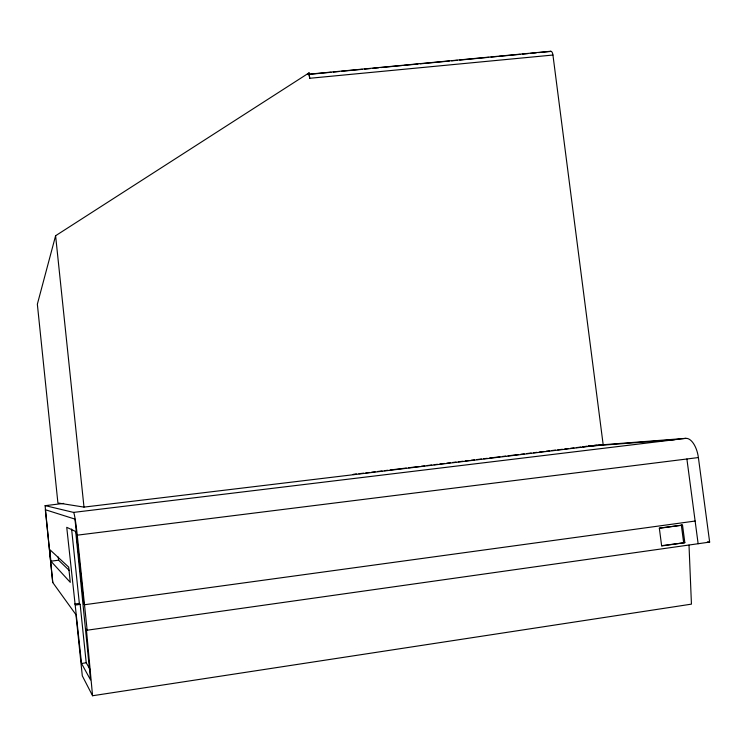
<?xml version="1.0" encoding="UTF-8"?>
<svg xmlns="http://www.w3.org/2000/svg" width="747" height="747" viewBox="0 0 747 747"><rect width="100%" height="100%" fill="white"/><g stroke="black" fill="none" stroke-linecap="round" stroke-linejoin="round"><path stroke-width="1.12" d="M552.939 55.035L309.706 78.286L309.071 72.851L55.605 235.735L37.35 304.206L57.911 502.974L83.991 507.11L603.165 444.67L552.939 55.035A5.416 2.222 -90 0 0 550.147 51.506L538.55 52.607M63.663 503.413L45.091 505.682L52.673 582.399L75.961 614.688L82.301 675.848L92.563 695.746L691.442 604.136L689.005 545.123M307.801 74.495L309.071 72.851M81.535 663.467L90.546 679.891L75.699 531.519L66.735 527.317L81.535 663.467L86.222 662.785L90.116 669.508M661.599 545.693L684.831 542.677L682.515 525.113L659.293 528.082M684.831 542.677L661.655 545.945L659.349 528.297L682.515 525.113M92.563 695.746L86.372 629.133L87.147 630.207L709.65 542.098L698.389 457.556A19.908 9.823 80.9 0 0 685.774 438.349L594.435 445.427M75.475 605.033L80.153 604.388L86.222 662.785M695.121 521.042L84.495 604.743L83.795 603.931L74.961 519.1L45.324 509.725L52.813 582.595M74.691 604.034L79.341 603.399L80.153 604.388M50.899 561.193L70.274 582.343L68.696 567.122L49.704 549.54L50.899 561.193L58.593 560.203L69.434 570.615M45.137 505.616L73.542 512.405A22.242 1.317 83.9 0 1 77.249 535.169L698.389 457.556M353.144 474.429L356.608 474.018M358.924 473.738L363.546 473.178M365.862 472.907L369.335 472.487M371.642 472.207L375.115 471.787M377.422 471.516L382.053 470.955M384.36 470.675L387.833 470.265M390.139 469.984L406.331 468.042M408.646 467.762L419.048 466.511M421.364 466.231L424.828 465.811M427.144 465.54L431.766 464.979M434.082 464.699L437.546 464.289M439.862 464.008L444.484 463.448M446.799 463.177L450.264 462.757M452.579 462.477L456.053 462.066M458.359 461.786L462.981 461.226M465.297 460.946L468.771 460.535M471.077 460.255L474.55 459.835M476.857 459.564L481.488 459.003M483.795 458.723L487.268 458.313M489.574 458.032L499.986 456.781M502.301 456.501L505.766 456.081M508.081 455.81L518.483 454.559M520.799 454.279L524.263 453.859M526.579 453.588L531.201 453.027M533.517 452.747L536.981 452.337M539.297 452.056L543.919 451.496M546.234 451.216L549.699 450.805M552.014 450.525L555.488 450.105M557.794 449.834L562.426 449.274M564.732 448.994L568.206 448.583M570.512 448.303L573.985 447.883M576.292 447.602L580.923 447.051M583.23 446.771L586.703 446.361M589.019 446.08L596.47 445.184M73.542 512.405L685.774 438.349M309.314 74.149L550.716 51.254M310.126 74.28L330.996 72.3M333.311 72.076L339.11 71.525M341.435 71.31L362.304 69.331M364.62 69.107L370.419 68.556M372.734 68.341L378.533 67.79M380.858 67.566L401.727 65.587M404.043 65.362L417.956 64.046M420.281 63.831L449.264 61.077M451.59 60.862L457.388 60.311M459.704 60.087L488.687 57.342M491.012 57.117L496.811 56.567M499.127 56.352L519.996 54.372M522.321 54.148L528.11 53.597M530.435 53.382L536.234 52.832M588.683 445.866L592.138 445.604M582.688 446.678L674.429 439.722M353.032 474.522L356.179 474.373M707.344 541.939L709.65 542.098M686.895 458.994L698.137 543.732M681.329 525.057L683.645 542.583M55.605 235.735L83.991 507.11M77.249 535.169L87.147 630.207M71.609 529.035L79.341 603.399M58.266 557.029L58.593 560.203M307.979 74.326A5.659 1.391 87.3 0 1 308.156 74.252M308.885 74.924A5.659 1.391 87.3 0 1 309.706 78.286"/></g></svg>
